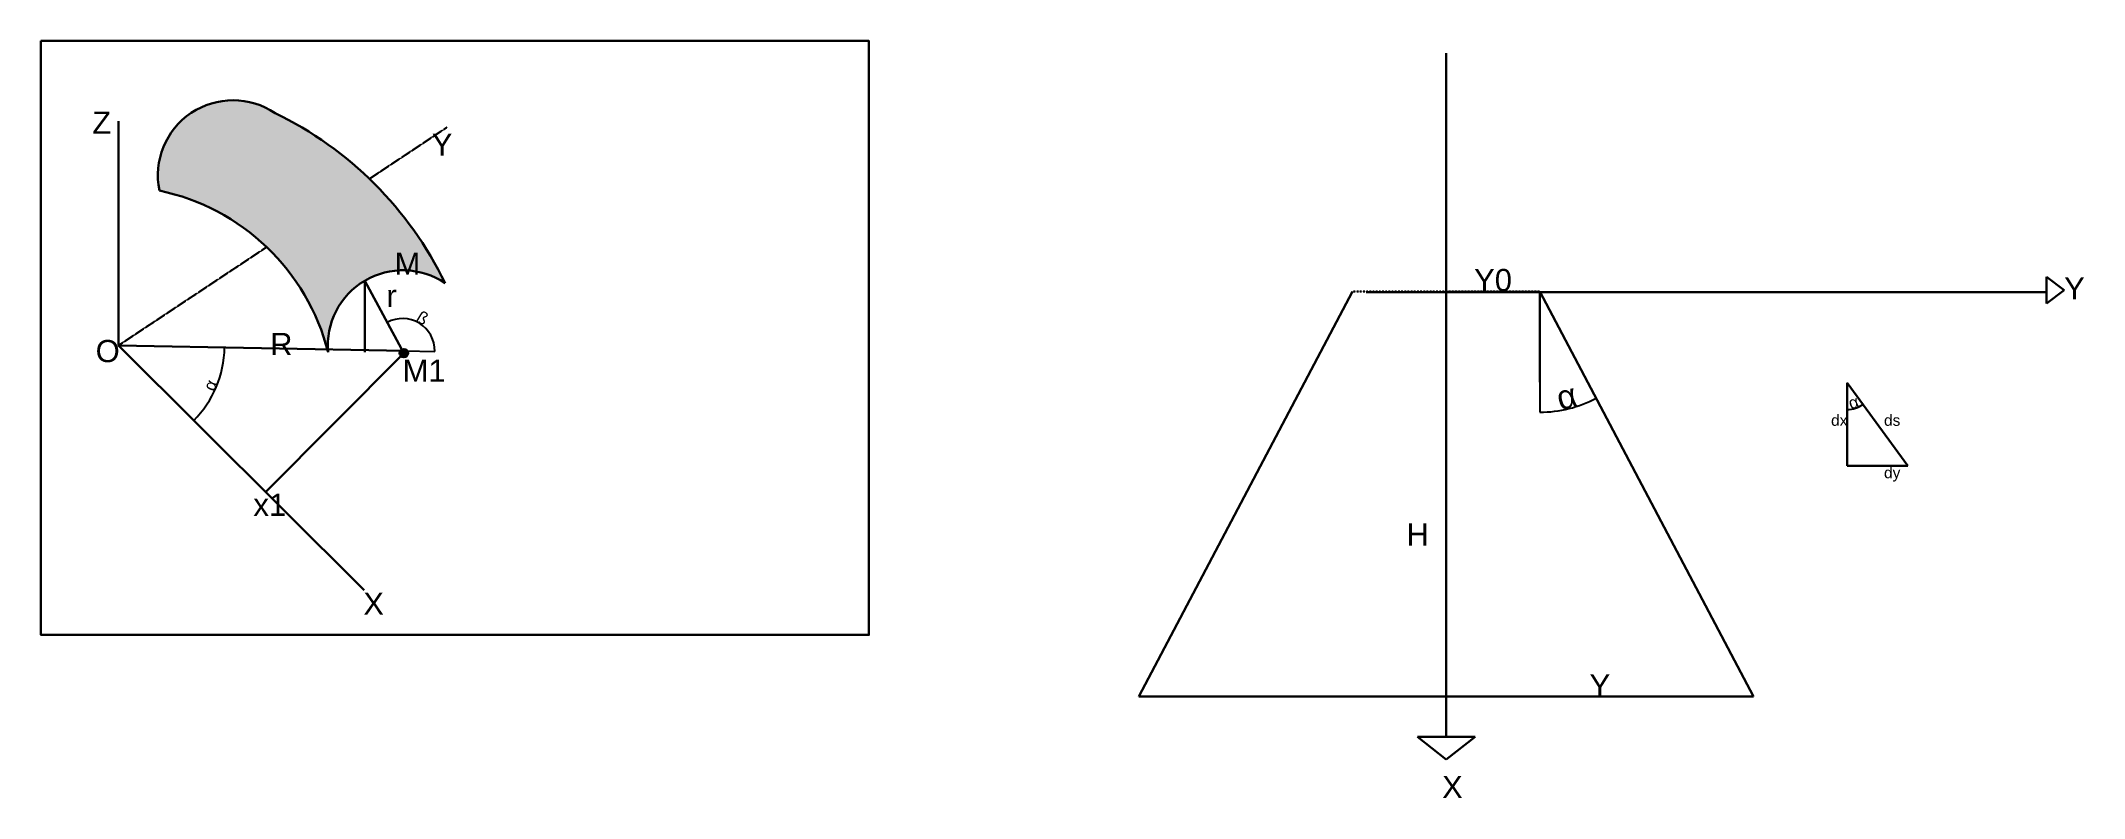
# Model space of a CAD drawing. Header units: millimetres. Extents: x 465062 to 1386856, y 76853 to 418230.
import ezdxf

# ---------------------------------------------------------------- set-up
doc = ezdxf.new("R2010")
doc.units = ezdxf.units.MM
doc.linetypes.add('ACAD_ISO02W100', pattern=[15, 12, -3])
doc.styles.get("Standard").update_dxf_attribs({"font": 'arial.ttf'})
doc.dimstyles.new('ISO-25', dxfattribs={"dimtxt": 2.5, "dimasz": 2.5, "dimexe": 1.25, "dimexo": 0.625, "dimtad": 1, "dimtxsty": 'Standard', "dimcen": 2.5, "dimadec": 0, "dimazin": 0, "dimtfac": 1, "dimtmove": 0, "dimatfit": 3, "dimfxl": 1, "dimarcsym": 0})

# ---------------------------------------------------------------- blocks, each defined once
blk = doc.blocks.new('*D1')
at = {"color": 0, "lineweight": -2, "transparency": 16777216}
blk.add_line((629036, 278495), (642788, 278240), dxfattribs=at)
blk.add_arc((628227, 278510), 14563, 358.956984, 118.292949, dxfattribs=at)
at = {"color": 0, "transparency": 16777216}
for points in [[(621324, 291332), (621324, 291334), (621320, 291331)], [(642788, 278245), (642786, 278245), (642787, 278240)]]:
    blk.add_solid(points, dxfattribs=at)
at = {"layer": 'Defpoints', "color": 0, "transparency": 16777216}
for p in [(611195, 310125), (639587, 287621), (500043, 280888), (628795, 277455), (629036, 278495)]:
    blk.add_point(p, dxfattribs=at)
at = {"color": 0, "lineweight": 30, "transparency": 16777216, "insert": (637267, 293335), "char_height": 5000, "attachment_point": 5, "rotation": 328.624967}
blk.add_mtext('{\\H1.08333x;ß}', dxfattribs=at)
blk = doc.blocks.new('*D2')
at = {"color": 0, "lineweight": -2, "transparency": 16777216}
blk.add_arc((500043, 280888), 47941, 315.14968, 358.931337, dxfattribs=at)
at = {"color": 0, "transparency": 16777216}
for points in [[(547976, 279994), (547977, 279994), (547976, 279999)], [(534032, 247076), (534031, 247077), (534028, 247073)]]:
    blk.add_solid(points, dxfattribs=at)
at = {"layer": 'Defpoints', "color": 0, "transparency": 16777216}
for p in [(500043, 280888), (500043, 280888), (629036, 278495), (546205, 267947), (610844, 170641)]:
    blk.add_point(p, dxfattribs=at)
at = {"color": 0, "lineweight": 30, "transparency": 16777216, "insert": (541537, 262993), "char_height": 5000, "attachment_point": 5, "rotation": 66.671115}
blk.add_mtext('{\\H1.08333x;α}', dxfattribs=at)
blk = doc.blocks.new('*D4')
at = {"color": 0, "lineweight": -2, "transparency": 16777216}
for p, q in [((1099082, 305232), (1099082, 305232)), ((1099084, 305231), (1141316, 305231)), ((1141319, 305232), (1141319, 305232))]:
    blk.add_line(p, q, dxfattribs=at)
at = {"color": 0, "transparency": 16777216}
for points in [[(1099084, 305231), (1099084, 305231), (1099082, 305231)], [(1141316, 305231), (1141316, 305231), (1141319, 305231)]]:
    blk.add_solid(points, dxfattribs=at)
at = {"layer": 'Defpoints', "color": 0, "transparency": 16777216}
for p in [(1099082, 305231), (1141319, 305231), (1141319, 305231)]:
    blk.add_point(p, dxfattribs=at)
at = {"color": 0, "lineweight": 30, "transparency": 16777216, "insert": (1120200, 310337), "char_height": 10000, "attachment_point": 5}
blk.add_mtext('Y0', dxfattribs=at)
blk = doc.blocks.new('*D5')
at = {"color": 0, "lineweight": -2, "transparency": 16777216}
blk.add_line((1141319, 264328), (1141319, 250843), dxfattribs=at)
blk.add_arc((1141319, 305231), 54387, 270.002634, 297.825696, dxfattribs=at)
at = {"color": 0, "transparency": 16777216}
for points in [[(1141321, 250844), (1141321, 250845), (1141319, 250844)], [(1166706, 257133), (1166706, 257133), (1166708, 257134)]]:
    blk.add_solid(points, dxfattribs=at)
at = {"layer": 'Defpoints', "color": 0, "transparency": 16777216}
for p in [(1141319, 305231), (1141319, 305231), (1141319, 264329), (1150086, 251556), (1237728, 122594)]:
    blk.add_point(p, dxfattribs=at)
at = {"color": 0, "lineweight": 30, "transparency": 16777216, "insert": (1153380, 257862), "char_height": 10000, "attachment_point": 5, "rotation": 14.284791}
blk.add_mtext('{\\H1.08333x;α}', dxfattribs=at)
blk = doc.blocks.new('*D6')
at = {"color": 0, "lineweight": -2, "transparency": 16777216}
blk.add_arc((1279943, 264074), 12046, 270.011891, 306.294082, dxfattribs=at)
at = {"color": 0, "transparency": 16777216}
for points in [[(1279945, 252027), (1279945, 252028), (1279943, 252028)], [(1287073, 254365), (1287073, 254364), (1287075, 254366)]]:
    blk.add_solid(points, dxfattribs=at)
at = {"layer": 'Defpoints', "color": 0, "transparency": 16777216}
for p in [(1279943, 264074), (1279943, 264074), (1282468, 252295), (1279943, 226720), (1307388, 226720)]:
    blk.add_point(p, dxfattribs=at)
at = {"color": 0, "lineweight": 30, "transparency": 16777216, "insert": (1282838, 255244), "char_height": 5000, "attachment_point": 5, "rotation": 18.152987}
blk.add_mtext('{\\H1.08333x;α}', dxfattribs=at)
blk = doc.blocks.new('*D7')
at = {"color": 0, "lineweight": -2, "transparency": 16777216}
for p, q in [((1099082, 122595), (1099082, 122595)), ((1099084, 122594), (1237725, 122594)), ((1237728, 122595), (1237728, 122595))]:
    blk.add_line(p, q, dxfattribs=at)
at = {"color": 0, "transparency": 16777216}
for points in [[(1099084, 122595), (1099084, 122594), (1099082, 122594)], [(1237725, 122595), (1237725, 122594), (1237728, 122594)]]:
    blk.add_solid(points, dxfattribs=at)
at = {"layer": 'Defpoints', "color": 0, "transparency": 16777216}
for p in [(1099082, 122594), (1237728, 122594), (1237728, 122594)]:
    blk.add_point(p, dxfattribs=at)
at = {"color": 0, "lineweight": 30, "transparency": 16777216, "insert": (1168405, 127595), "char_height": 10000, "attachment_point": 5}
blk.add_mtext('Y', dxfattribs=at)

msp = doc.modelspace()

# ---------------------------------------------------------------- hatches: boundary and pattern name
h = msp.add_hatch()
h.set_pattern_fill('AR-CONC', color=1)
h.paths.add_polyline_path([(570720.701, 385673.196, 0.6717477066), (518510.122, 350734.187, -0.2828613832), (594297.263, 279139.388), (594528.506, 279135.099, -0.6185350201), (647383.539, 309020.049, 0.1696114943)])
h.paths.add_polyline_path([(621099.327, 307340.705), (637736.435, 307340.705), (637736.435, 327947.799), (621099.327, 327947.799)], flags=25)
h = msp.add_hatch()
h.set_pattern_fill('ANGLE', color=256, scale=2)
h.set_pattern_definition([(0, (-499398.73, -280875.808), (0, 13.97), [10.16, -3.81]), (90, (-499398.73, -280875.808), (-13.97, 9e-16), [10.16, -3.81])])
edge = h.paths.add_edge_path()
edge.add_arc((628795.096, 277454.789), 1895.456, 0, 360)

# ---------------------------------------------------------------- linework, layer by layer
at = {"lineweight": 30}
for p, q in [((1099081.853, 412662.089), (1099081.853, 104426.458)), ((500043.273, 280887.755), (500043.273, 382037.141)), ((628795.096, 277454.789), (611194.932, 310124.598)), ((611194.932, 310124.598), (611194.932, 277924.069)), ((1056844.799, 305231.004), (960435.893, 122594.19)), ((1062988.372, 304949.582), (1369898.42, 304949.582)), ((1141318.907, 305231.004), (1237727.813, 122594.19)), ((1141318.907, 305231.004), (1141318.907, 264328.759)), ((1377846.405, 305847.187), (1369898.42, 311850.664)), ((1377846.405, 305847.187), (1369898.42, 311850.664)), ((1369898.42, 311850.664), (1369898.42, 299843.709)), ((1377846.405, 305847.187), (1369898.42, 299843.709)), ((500043.273, 280887.755), (629035.816, 278495.004)), ((500043.273, 280887.755), (610844.346, 170641.095)), ((628795.096, 277454.789), (566458.568, 214804.781)), ((1279942.848, 264073.589), (1307387.884, 226719.862)), ((1279942.848, 226719.862), (1279942.848, 264073.589)), ((1279942.848, 226719.862), (1307387.884, 226719.862)), ((960435.893, 122594.19), (1237727.813, 122594.19)), ((1112100.369, 104426.458), (1086063.337, 104426.458)), ((1099081.853, 94205.657), (1086063.337, 104426.458)), ((1099081.853, 94205.657), (1112100.369, 104426.458))]:
    msp.add_line(p, q, dxfattribs=at)
at = {"linetype": 'ACAD_ISO02W100', "lineweight": 30}
for p, q in [((613309.373, 356048.687), (648138.802, 379160.742)), ((500043.273, 280887.755), (566931.557, 325273.372))]:
    msp.add_line(p, q, dxfattribs=at)
at = {"linetype": 'ACAD_ISO02W100', "lineweight": 30, "ltscale": 0.0001}
msp.add_line((1056844.799, 305231.004), (1141318.907, 305231.004), dxfattribs=at)
at = {"lineweight": 30}
msp.add_lwpolyline([(465061.885, 418230.278), (838643.823, 418230.278), (838643.823, 150428.882), (465061.885, 150428.882)], close=True, dxfattribs=at)
msp.add_circle((628795.096, 277454.789), 1895.456)
at = {"color": 1, "lineweight": 30}
for centre, radius, start, end in [((551750.887, 357540.902), 33930.515, 56.007920521, 191.572485573), ((499319.012, 237599.643), 164389.715, 25.750802523, 64.25644023), ((498189.26, 253313.521), 99517.453, 14.327418876, 78.217682623), ((628413.724, 280887.755), 33930.515, 56.007920521, 184.983280064)]:
    msp.add_arc(centre, radius, start, end, dxfattribs=at)

# ---------------------------------------------------------------- texts
at = {"lineweight": 30, "char_height": 10000, "attachment_point": 1}
for s, insert in [('Z', (488241.358, 386340.61)), ('M', (624636.162, 322801.142)), ('r', (620946.095, 308310.794)), ('R', (568490.016, 286563.717)), ('x1', (560943.282, 214097.226)), ('X', (610522.373, 169499.193))]:
    msp.add_mtext(s, dxfattribs=dict(at, insert=insert))
for s, insert, width in [('Y', (641411.565, 376458.729), 10333.60755), ('O', (489775.3, 283397.613), 5725.78445), ('M1', (628256.686, 274523.563), 5725.78445)]:
    msp.add_mtext(s, dxfattribs=dict(at, insert=insert, width=width))
at = {"lineweight": 30, "attachment_point": 1}
for s, width, insert, char_height in [('Y', 6715.75706, (1377846.405, 311651.443), 10000), ('dx', 1257.59167, (1272679.147, 249692.043), 5000), ('ds', 1257.59167, (1296573.361, 249692.043), 5000), ('dy', 1257.59167, (1296573.361, 226067.251), 5000), ('H', 6715.75706, (1081143.65, 200731.258), 10000), ('X', 6715.75706, (1097203.295, 86853.453), 10000)]:
    msp.add_mtext_dynamic_manual_height_columns(s, width=width, gutter_width=12.5, heights=[0], dxfattribs=dict(at, insert=insert, char_height=char_height))

# ---------------------------------------------------------------- dimensions: what is measured, and where the dimension line sits
at = {"lineweight": 30}
for base, p1, p2, text, picture, middle in [((1141318.907, 305231.004), (1099081.853, 305231.004), (1141318.907, 305231.004), 'Y0', '*D4', (1120200.38, 305231.004)), ((1237727.813, 122594.19), (1099081.853, 122594.19), (1237727.813, 122594.19), 'Y', '*D7', (1168404.833, 122594.19))]:
    dim = msp.add_linear_dim(base=base, p1=p1, p2=p2, text=text, dimstyle='ISO-25', override={"dimtxt": 10000}, dxfattribs=at)
    dim.commit()
    dim.dimension.update_dxf_attribs({"geometry": picture, "text_midpoint": middle, "dimtype": 160})
for base, line1, line2, text, override, picture, middle in [((639587.346, 287621.148), ((628795.096, 277454.789), (611194.932, 310124.598)), ((500043.273, 280887.755), (629035.816, 278495.004)), '{\\H1.08333x;ß}', {"dimtxt": 5000, "dimasz": 5}, '*D1', (637267.098, 293335.227)), ((1282468.299, 252295.413), ((1279942.848, 264073.589), (1307387.884, 226719.862)), ((1279942.848, 226719.862), (1279942.848, 264073.589)), '{\\H1.08333x;α}', {"dimtxt": 5000}, '*D6', (1282838.006, 255243.504))]:
    dim = msp.add_angular_dim_2l(base=base, line1=line1, line2=line2, text=text, dimstyle='ISO-25', override=override, dxfattribs=at)
    dim.commit()
    dim.dimension.update_dxf_attribs({"geometry": picture, "text_midpoint": middle})
for base, line1, line2, override, picture, middle in [((1150085.622, 251555.543), ((1141318.907, 305231.004), (1237727.813, 122594.19)), ((1141318.907, 305231.004), (1141318.907, 264328.759)), {"dimtxt": 10000}, '*D5', (1154738.372, 252525.896)), ((546205.007, 267946.559), ((500043.273, 280887.755), (629035.816, 278495.004)), ((500043.273, 280887.755), (610844.346, 170641.095)), {"dimtxt": 5000, "dimasz": 5}, '*D2', (544065.336, 261902.544))]:
    dim = msp.add_angular_dim_2l(base=base, line1=line1, line2=line2, text='{\\H1.08333x;α}', dimstyle='ISO-25', override=override, dxfattribs=at)
    dim.commit()
    dim.dimension.update_dxf_attribs({"geometry": picture, "text_midpoint": middle, "dimtype": 162})

doc.saveas('drawing.dxf')
